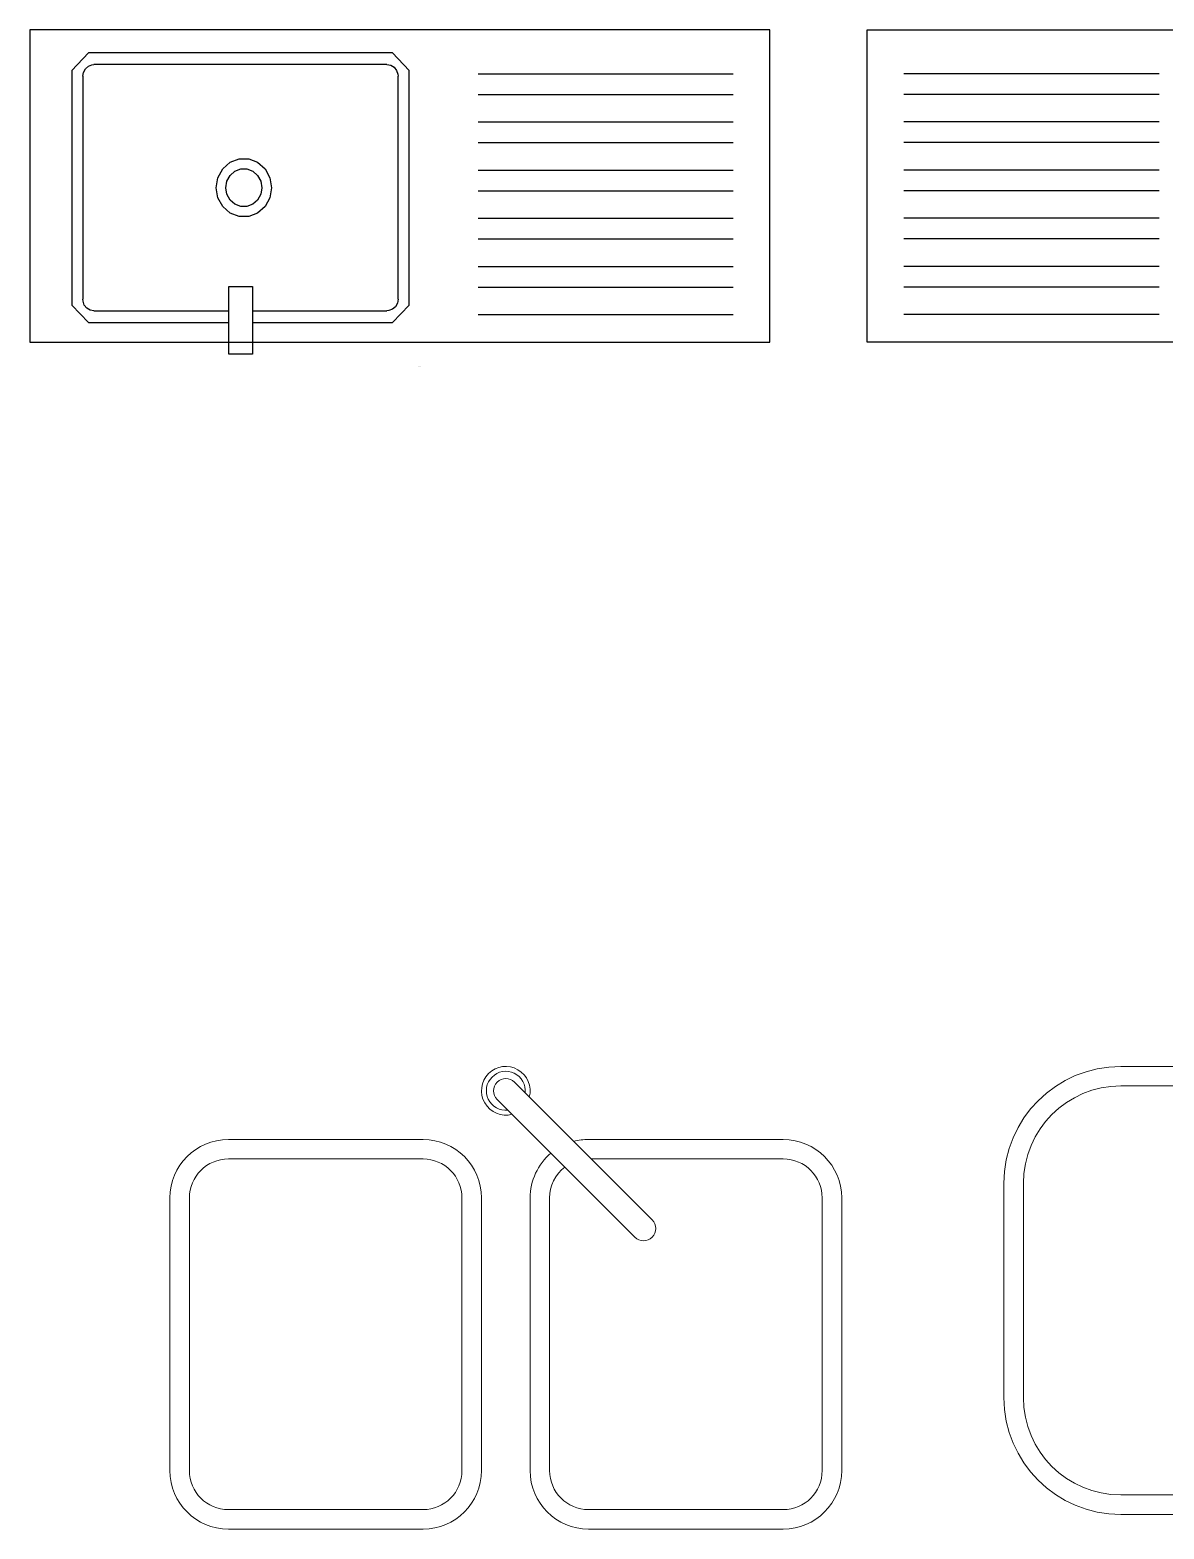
# Model space of a CAD drawing. Header units: metres. Extents: x 271.5 to 281.6, y 139.4 to 150.6.
# Drawn here: x 273.314 to 274.478, y 146.493 to 148.032 of the extents above; entities that cross this region are included whole.
import ezdxf

# ---------------------------------------------------------------- set-up
doc = ezdxf.new("R2010")
doc.units = ezdxf.units.M

msp = doc.modelspace()

# ---------------------------------------------------------------- linework, layer by layer
for p, q in [((274.0736, 148.0324), (273.3135, 148.0324)), ((273.3135, 148.0324), (273.3135, 147.7119)), ((274.0736, 147.7119), (274.0736, 148.0324)), ((273.3565, 147.9909), (273.3735, 148.0089)), ((273.6859, 148.0089), (273.3735, 148.0089)), ((273.6859, 148.0089), (273.7029, 147.9909)), ((273.3565, 147.9909), (273.3565, 147.75)), ((273.3685, 147.9889), (273.3705, 147.9926)), ((273.3705, 147.9926), (273.3735, 147.9953)), ((273.3735, 147.9953), (273.3772, 147.9967)), ((273.3772, 147.9967), (273.3792, 147.9969)), ((273.6802, 147.9969), (273.3792, 147.9969)), ((273.6802, 147.9969), (273.6841, 147.9961)), ((273.6841, 147.9961), (273.6875, 147.9941)), ((273.6875, 147.9941), (273.69, 147.9909)), ((273.69, 147.9909), (273.6914, 147.9869)), ((273.7029, 147.75), (273.7029, 147.9909)), ((273.3678, 147.9848), (273.3685, 147.9889)), ((273.3678, 147.9848), (273.3678, 147.756)), ((273.6914, 147.9869), (273.6916, 147.9848)), ((273.6916, 147.756), (273.6916, 147.9848)), ((273.7739, 147.9874), (274.036, 147.9874)), ((274.4733, 147.9874), (274.2112, 147.9874)), ((273.7739, 147.9661), (274.036, 147.9661)), ((274.4733, 147.9661), (274.2112, 147.9661)), ((273.7739, 147.938), (274.036, 147.938)), ((274.4733, 147.938), (274.2112, 147.938)), ((273.7739, 147.9167), (274.036, 147.9167)), ((274.4733, 147.9167), (274.2112, 147.9167)), ((273.519, 147.8965), (273.5283, 147.9001)), ((273.5283, 147.9001), (273.5382, 147.9001)), ((273.5382, 147.9001), (273.5474, 147.8965)), ((273.5065, 147.8807), (273.5115, 147.8898)), ((273.5115, 147.8898), (273.519, 147.8965)), ((273.5159, 147.8771), (273.5191, 147.883)), ((273.5191, 147.883), (273.524, 147.8874)), ((273.524, 147.8874), (273.53, 147.8897)), ((273.53, 147.8897), (273.5364, 147.8897)), ((273.5364, 147.8897), (273.5425, 147.8874)), ((273.5425, 147.8874), (273.5474, 147.883)), ((273.5474, 147.8965), (273.555, 147.8898)), ((273.5474, 147.883), (273.5506, 147.8771)), ((273.555, 147.8898), (273.5599, 147.8807)), ((273.7739, 147.8885), (274.036, 147.8885)), ((274.4733, 147.8885), (274.2112, 147.8885)), ((273.5048, 147.8704), (273.5065, 147.8807)), ((273.5065, 147.8601), (273.5048, 147.8704)), ((273.5148, 147.8704), (273.5159, 147.8771)), ((273.5159, 147.8637), (273.5148, 147.8704)), ((273.5506, 147.8771), (273.5517, 147.8704)), ((273.5517, 147.8704), (273.5506, 147.8637)), ((273.5599, 147.8807), (273.5616, 147.8704)), ((273.5616, 147.8704), (273.5599, 147.8601)), ((273.7739, 147.8672), (274.036, 147.8672)), ((274.4733, 147.8672), (274.2112, 147.8672)), ((273.5115, 147.8511), (273.5065, 147.8601)), ((273.519, 147.8444), (273.5115, 147.8511)), ((273.5191, 147.8578), (273.5159, 147.8637)), ((273.524, 147.8535), (273.5191, 147.8578)), ((273.53, 147.8512), (273.524, 147.8535)), ((273.5364, 147.8512), (273.53, 147.8512)), ((273.5425, 147.8535), (273.5364, 147.8512)), ((273.5474, 147.8578), (273.5425, 147.8535)), ((273.5506, 147.8637), (273.5474, 147.8578)), ((273.555, 147.8511), (273.5474, 147.8444)), ((273.5599, 147.8601), (273.555, 147.8511)), ((273.5283, 147.8408), (273.519, 147.8444)), ((273.5382, 147.8408), (273.5283, 147.8408)), ((273.5474, 147.8444), (273.5382, 147.8408)), ((273.7739, 147.8391), (274.036, 147.8391)), ((274.4733, 147.8391), (274.2112, 147.8391)), ((273.7739, 147.8178), (274.036, 147.8178)), ((274.4733, 147.8178), (274.2112, 147.8178)), ((273.7739, 147.7896), (274.036, 147.7896)), ((274.4733, 147.7896), (274.2112, 147.7896)), ((273.5179, 147.7689), (273.542, 147.7689)), ((273.5179, 147.6997), (273.5179, 147.7689)), ((273.542, 147.7689), (273.542, 147.6997)), ((273.7739, 147.7683), (274.036, 147.7683)), ((274.4733, 147.7683), (274.2112, 147.7683)), ((273.3735, 147.7319), (273.3565, 147.75)), ((273.368, 147.7539), (273.3678, 147.756)), ((273.3693, 147.75), (273.368, 147.7539)), ((273.3719, 147.7468), (273.3693, 147.75)), ((273.3753, 147.7447), (273.3719, 147.7468)), ((273.3792, 147.744), (273.3753, 147.7447)), ((273.3792, 147.744), (273.5179, 147.744)), ((273.542, 147.744), (273.6802, 147.744)), ((273.6822, 147.7442), (273.6802, 147.744)), ((273.6859, 147.7456), (273.6822, 147.7442)), ((273.7029, 147.75), (273.6859, 147.7319)), ((273.6889, 147.7483), (273.6859, 147.7456)), ((273.6909, 147.7519), (273.6889, 147.7483)), ((273.6916, 147.756), (273.6909, 147.7519)), ((273.3735, 147.7319), (273.5179, 147.7319)), ((273.542, 147.7319), (273.6859, 147.7319)), ((273.7739, 147.7401), (274.036, 147.7401)), ((274.4733, 147.7401), (274.2112, 147.7401)), ((273.3135, 147.7119), (274.0736, 147.7119)), ((273.542, 147.6997), (273.5179, 147.6997))]:
    msp.add_line(p, q)
at = {"linetype": 'Continuous'}
for p, q in [((274.1736, 147.7119), (274.1736, 148.0324)), ((274.1736, 148.0324), (274.9337, 148.0324)), ((274.9337, 147.7119), (274.1736, 147.7119))]:
    msp.add_line(p, q, dxfattribs=at)
at = {"color": 0, "lineweight": 18}
for p, q in [((274.434, 146.9682), (274.574, 146.9682)), ((273.8112, 146.9521), (273.9526, 146.8107)), ((274.434, 146.9482), (274.574, 146.9482)), ((273.9349, 146.793), (273.7935, 146.9344)), ((273.5173, 146.8932), (273.7173, 146.8932)), ((274.0873, 146.8932), (273.8873, 146.8932)), ((273.5173, 146.8732), (273.7173, 146.8732)), ((274.0873, 146.8732), (273.89, 146.8732)), ((274.314, 146.6282), (274.314, 146.8482)), ((274.334, 146.6282), (274.334, 146.8482)), ((273.4573, 146.5532), (273.4573, 146.8332)), ((273.4773, 146.5532), (273.4773, 146.8332)), ((273.7573, 146.8332), (273.7573, 146.5532)), ((273.7773, 146.8332), (273.7773, 146.5532)), ((273.8273, 146.8332), (273.8273, 146.5532)), ((273.8473, 146.8332), (273.8473, 146.5532)), ((274.1273, 146.5532), (274.1273, 146.8332)), ((274.1473, 146.5532), (274.1473, 146.8332)), ((274.574, 146.5282), (274.434, 146.5282)), ((273.7173, 146.5132), (273.5173, 146.5132)), ((273.8873, 146.5132), (274.0873, 146.5132)), ((274.574, 146.5082), (274.434, 146.5082)), ((273.7173, 146.4932), (273.5173, 146.4932)), ((273.8873, 146.4932), (274.0873, 146.4932))]:
    msp.add_line(p, q, dxfattribs=at)
for centre, radius, start, end in [((273.8023, 146.9432), 0.025, 345, 285), ((273.8023, 146.9432), 0.02, 353.6822, 276.3178), ((274.434, 146.8482), 0.12, 90, 180), ((273.8023, 146.9432), 0.0125, 45, 225), ((274.434, 146.8482), 0.1, 90, 180), ((273.5173, 146.8332), 0.06, 90, 180), ((273.7173, 146.8332), 0.06, 0, 90), ((273.8873, 146.8332), 0.06, 90, 104.8039), ((274.0873, 146.8332), 0.06, 0, 90), ((273.5173, 146.8332), 0.04, 90, 180), ((273.7173, 146.8332), 0.04, 0, 90), ((273.8873, 146.8332), 0.06, 130.0495, 180), ((274.0873, 146.8332), 0.04, 0, 90), ((273.8873, 146.8332), 0.04, 127.5627, 180), ((273.9438, 146.8018), 0.0125, 225, 45), ((274.434, 146.6282), 0.12, 180, 270), ((274.434, 146.6282), 0.1, 180, 270), ((273.5173, 146.5532), 0.06, 180, 270), ((273.5173, 146.5532), 0.04, 180, 270), ((273.7173, 146.5532), 0.06, 270, 0), ((273.7173, 146.5532), 0.04, 270, 0), ((273.8873, 146.5532), 0.06, 180, 270), ((273.8873, 146.5532), 0.04, 180, 270), ((274.0873, 146.5532), 0.06, 270, 0), ((274.0873, 146.5532), 0.04, 270, 0)]:
    msp.add_arc(centre, radius, start, end, dxfattribs=at)

# ---------------------------------------------------------------- texts
at = {"width": 0.778315, "flags": 9}
for tag, s in [('YSIZE', '470'), ('XSIZE', '900')]:
    msp.add_attdef(tag, (273.7145, 147.6875), s, height=0.000495, rotation=180, dxfattribs=at)

doc.saveas('drawing.dxf')
